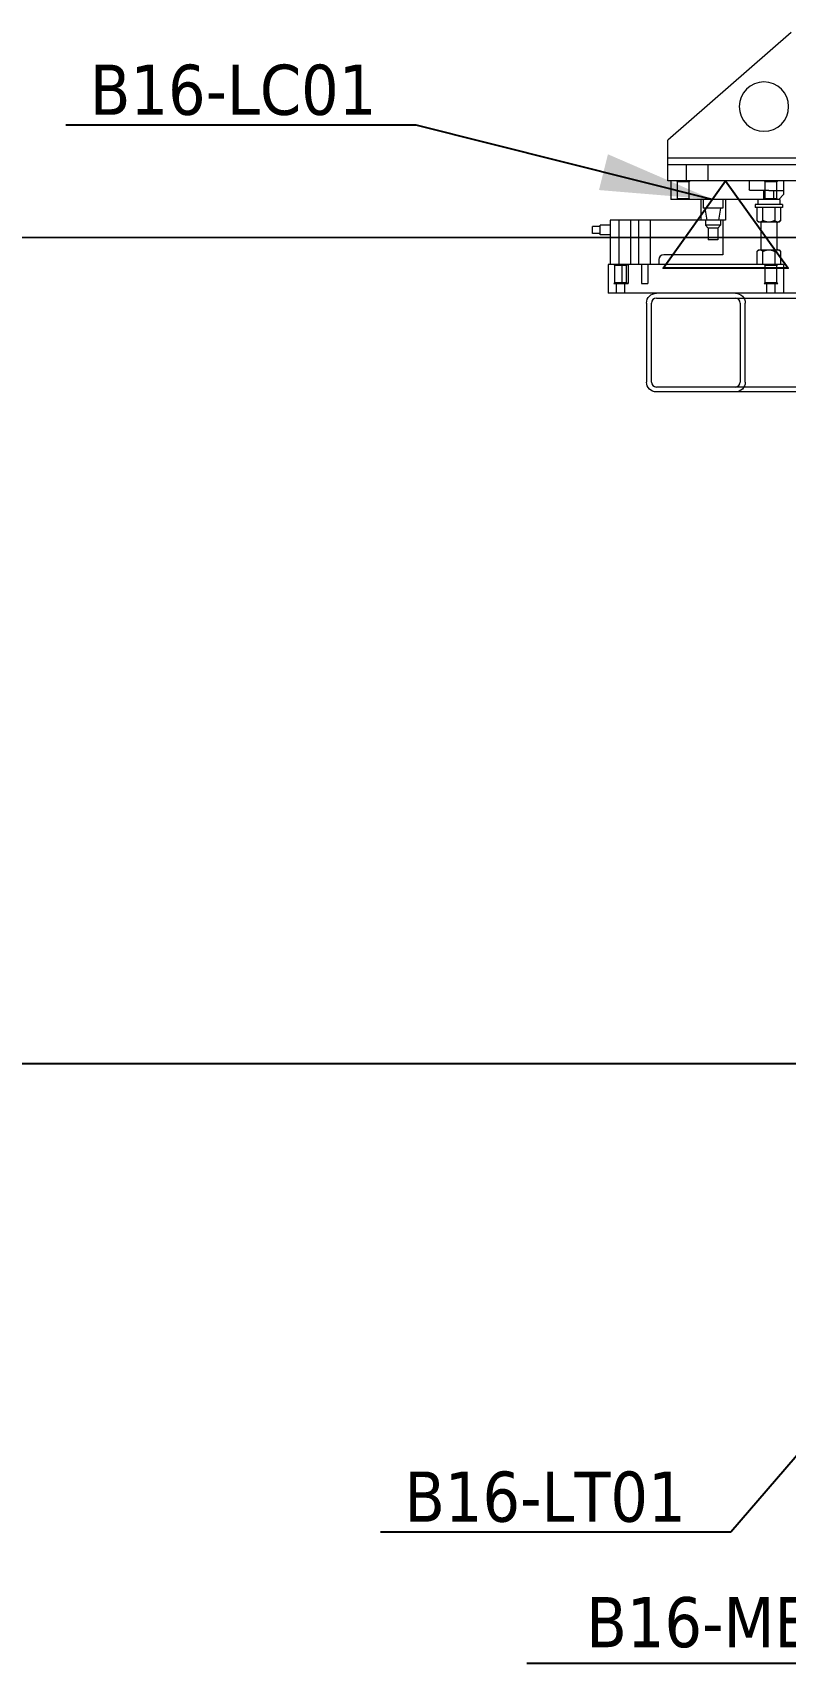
# Model space of a CAD drawing. Header units: millimetres. Extents: x -6314 to 11113, y -129 to 3675.
# Drawn here: x 6493.9 to 6661.8, y 1306.1 to 1669.5 of the extents above; entities that cross this region are included whole.
import ezdxf

# ---------------------------------------------------------------- set-up
doc = ezdxf.new("R2010")
doc.units = ezdxf.units.MM
doc.layers.add('Equipment', color=123, linetype='Continuous')
doc.layers.add('HW LINE', color=1, linetype='Continuous')
doc.dimstyles.new('ISO-25', dxfattribs={"dimtxt": 2.5, "dimasz": 2.5, "dimexe": 1.25, "dimexo": 0.625, "dimtad": 1, "dimtxsty": 'Standard', "dimcen": 2.5, "dimadec": 0, "dimazin": 0, "dimtfac": 1, "dimtmove": 0, "dimatfit": 3, "dimfxl": 1, "dimarcsym": 0})

# ---------------------------------------------------------------- blocks, each defined once
blk = doc.blocks.new('A$C22f65225')
at = {"layer": 'Equipment', "linetype": 'Continuous', "lineweight": 0, "extrusion": (0, 1, 0)}
for p, q in [((-108.2, 203), (-133.2, 181.2)), ((-133.2, 173), (-133.2, 181.2)), ((-133.2, 177.61), (-104.61, 177.61)), ((-104.61, 176.2), (-133.2, 176.2)), ((-129.4, 173), (-129.4, 176.2)), ((-125, 173), (-125, 176.2)), ((-104.61, 173), (-133.2, 173)), ((-132.58, 173), (-132.58, 169.2)), ((-131.22, 172.8), (-131.42, 173)), ((-130.04, 172.8), (-131.22, 172.8)), ((-131.22, 169.4), (-131.22, 172.8)), ((-128.86, 172.8), (-130.04, 172.8)), ((-128.86, 172.8), (-128.66, 173)), ((-128.86, 169.4), (-128.86, 172.8)), ((-116.72, 173), (-116.72, 171.2)), ((-113.44, 172.8), (-113.64, 173)), ((-112.26, 172.8), (-113.44, 172.8)), ((-113.44, 169.4), (-113.44, 172.8)), ((-111.08, 172.8), (-112.26, 172.8)), ((-111.08, 172.8), (-110.88, 173)), ((-111.08, 169.4), (-111.08, 172.8)), ((-109.72, 173), (-109.72, 170.2)), ((-110.72, 169.2), (-132.58, 169.2)), ((-131.22, 169.4), (-131.42, 169.2)), ((-131.22, 169.4), (-128.86, 169.4)), ((-128.86, 169.4), (-128.66, 169.2)), ((-126.52, 169.2), (-126.52, 165)), ((-126.02, 169.2), (-126.02, 167.4)), ((-122.02, 169.2), (-122.02, 167.4)), ((-121.52, 169.2), (-121.52, 165)), ((-112.72, 171), (-116.52, 171)), ((-114.92, 169.2), (-114.92, 168.2)), ((-113.73, 169.2), (-113.73, 171)), ((-113.44, 169.4), (-113.64, 169.2)), ((-113.44, 169.4), (-111.08, 169.4)), ((-112.72, 171), (-109.72, 171)), ((-111.71, 169.2), (-111.71, 171)), ((-111.08, 169.4), (-110.88, 169.2)), ((-110.72, 169.2), (-109.72, 170.2)), ((-110.52, 169.2), (-110.72, 169.2)), ((-110.52, 169.2), (-110.52, 168.2)), ((-125.76, 167.4), (-126.02, 167.4)), ((-122.02, 167.4), (-125.76, 167.4)), ((-125.22, 165), (-125.62, 167.4)), ((-122.82, 165), (-122.42, 167.4)), ((-109.92, 168.2), (-115.52, 168.2)), ((-115.52, 168.2), (-115.52, 167.6)), ((-109.92, 167.6), (-115.52, 167.6)), ((-115.12, 167.6), (-115.12, 164.92)), ((-113.92, 164.92), (-113.92, 167.6)), ((-111.52, 167.6), (-111.52, 164.92)), ((-110.32, 167.6), (-110.32, 164.92)), ((-109.92, 168.2), (-109.92, 167.6)), ((-148.48, 162.3), (-148.48, 163.7)), ((-146.88, 163.7), (-148.48, 163.7)), ((-146.88, 162.3), (-148.48, 162.3)), ((-146.88, 162), (-146.88, 164)), ((-144.88, 164), (-146.88, 164)), ((-144.88, 162), (-146.88, 162)), ((-122.02, 165), (-144.88, 165)), ((-144.88, 165), (-144.88, 156)), ((-143.08, 156), (-143.08, 165)), ((-140.68, 156), (-140.68, 165)), ((-139.08, 156), (-139.08, 165)), ((-136.68, 156), (-136.68, 165)), ((-125.52, 165), (-125.52, 164)), ((-122.52, 164), (-125.52, 164)), ((-125.02, 163.4), (-125.52, 164)), ((-123.02, 163.4), (-125.02, 163.4)), ((-125.02, 163.4), (-125.02, 161)), ((-123.02, 163.4), (-122.52, 164)), ((-123.02, 163.4), (-123.02, 161)), ((-122.52, 165), (-122.52, 164)), ((-122.02, 165), (-122.02, 158)), ((-121.52, 165), (-122.02, 165)), ((-114.8, 164.6), (-115.12, 164.92)), ((-114.53, 164.6), (-114.8, 164.6)), ((-114.53, 164.6), (-114.51, 164.6)), ((-112.73, 164.6), (-114.51, 164.6)), ((-114.32, 164.6), (-114.32, 159)), ((-112.73, 164.6), (-112.71, 164.6)), ((-110.93, 164.6), (-112.71, 164.6)), ((-111.12, 164.6), (-111.12, 159)), ((-110.93, 164.6), (-110.91, 164.6)), ((-110.64, 164.6), (-110.91, 164.6)), ((-110.64, 164.6), (-110.32, 164.92)), ((-123.02, 161), (-125.02, 161)), ((-114.8, 159), (-115.12, 158.68)), ((-115.12, 158.68), (-115.12, 156)), ((-114.8, 159), (-114.53, 159)), ((-114.51, 159), (-114.53, 159)), ((-114.51, 159), (-112.73, 159)), ((-113.92, 156), (-113.92, 158.68)), ((-112.71, 159), (-112.73, 159)), ((-112.71, 159), (-110.93, 159)), ((-111.52, 158.68), (-111.52, 156)), ((-110.91, 159), (-110.93, 159)), ((-110.91, 159), (-110.64, 159)), ((-110.64, 159), (-110.32, 158.68)), ((-110.32, 158.68), (-110.32, 156)), ((-145.28, 156), (-145.28, 150.2)), ((-109.72, 156), (-145.28, 156)), ((-143.92, 155.8), (-144.12, 156)), ((-142.74, 155.8), (-143.92, 155.8)), ((-143.92, 152.4), (-143.92, 155.8)), ((-141.56, 155.8), (-142.74, 155.8)), ((-142.54, 156), (-142.54, 152.2)), ((-141.56, 155.8), (-141.36, 156)), ((-141.56, 152.4), (-141.56, 155.8)), ((-141.22, 156), (-141.22, 152.2)), ((-138.54, 156), (-138.54, 152.2)), ((-137.22, 156), (-137.22, 152.2)), ((-135.02, 157), (-135.02, 156)), ((-122.02, 158), (-134.02, 158)), ((-113.44, 155.8), (-113.64, 156)), ((-112.26, 155.8), (-113.44, 155.8)), ((-113.44, 152.4), (-113.44, 155.8)), ((-111.08, 155.8), (-112.26, 155.8)), ((-111.08, 155.8), (-110.88, 156)), ((-111.08, 152.4), (-111.08, 155.8)), ((-109.72, 156), (-109.72, 150.2)), ((-143.92, 152.4), (-144.12, 152.2)), ((-144.12, 152.2), (-141.36, 152.2)), ((-143.92, 152.4), (-141.56, 152.4)), ((-143.58, 150.2), (-143.58, 152.2)), ((-141.9, 150.2), (-141.9, 152.2)), ((-141.56, 152.4), (-141.36, 152.2)), ((-141.36, 152.2), (-141.22, 152.2)), ((-138.54, 152.2), (-137.22, 152.2)), ((-113.44, 152.4), (-113.64, 152.2)), ((-113.64, 152.2), (-110.88, 152.2)), ((-113.44, 152.4), (-111.08, 152.4)), ((-113.1, 150.2), (-113.1, 152.2)), ((-111.42, 150.2), (-111.42, 152.2)), ((-111.08, 152.4), (-110.88, 152.2)), ((-135.5, 150.2), (-145.28, 150.2)), ((135.5, 150.2), (-135.5, 150.2)), ((-135.5, 149.2), (135.5, 149.2)), ((-137.5, 148.2), (-137.5, 132.2)), ((-136.5, 132.2), (-136.5, 148.2)), ((-118.5, 148.2), (-118.5, 132.2)), ((-117.5, 132.2), (-117.5, 148.2)), ((135.5, 131.2), (-135.5, 131.2)), ((135.5, 130.2), (-135.5, 130.2))]:
    blk.add_line(p, q, dxfattribs=at)
at = {"layer": 'Equipment', "linetype": 'Continuous', "lineweight": 0, "extrusion": (0, 0, -1)}
blk.add_circle((113.7, 188), 5, dxfattribs=at)
for centre, radius, start, end in [((116.52, 171.2), 0.2, 270, 0), ((135.5, 148.2), 2, 0, 90), ((119.5, 148.2), 2, 90, 180), ((135.5, 132.2), 2, 270, 0), ((119.5, 132.2), 2, 180, 270)]:
    blk.add_arc(centre, radius, start, end, dxfattribs=at)
at = {"layer": 'Equipment', "linetype": 'Continuous', "lineweight": 0}
for centre, start, end in [((-134.02, 157), 90, 180), ((-135.5, 148.2), 90, 180), ((-119.5, 148.2), 0, 90), ((-135.5, 132.2), 180, 270), ((-119.5, 132.2), 270, 0)]:
    blk.add_arc(centre, 1, start, end, dxfattribs=at)
for points in [[(-114.53, 164.6), (-114.8, 164.6), (-115.12, 164.92)], [(-113.92, 164.92), (-114.24, 164.6), (-114.51, 164.6)], [(-112.73, 164.6), (-113.28, 164.6), (-113.92, 164.92)], [(-111.52, 164.92), (-112.16, 164.6), (-112.71, 164.6)], [(-110.93, 164.6), (-111.2, 164.6), (-111.52, 164.92)], [(-110.32, 164.92), (-110.64, 164.6), (-110.91, 164.6)], [(-115.12, 158.68), (-114.8, 159), (-114.53, 159)], [(-114.51, 159), (-114.24, 159), (-113.92, 158.68)], [(-113.92, 158.68), (-113.28, 159), (-112.73, 159)], [(-112.71, 159), (-112.16, 159), (-111.52, 158.68)], [(-111.52, 158.68), (-111.2, 159), (-110.93, 159)], [(-110.91, 159), (-110.64, 159), (-110.32, 158.68)]]:
    blk.add_rational_spline(points, [1, 1.0371075068, 1], degree=2, dxfattribs=at)

msp = doc.modelspace()

# ---------------------------------------------------------------- linework, layer by layer
msp.add_lwpolyline([(6648.44, 1636.53), (6648.44, 1636.53), (6662.36, 1617.03), (6634.53, 1617.03)], close=True)
at = {"layer": 'HW LINE'}
msp.add_line((6762.26, 1623.77), (6486.54, 1623.86), dxfattribs=at)
msp.add_lwpolyline([(6486.54, 1439.81), (6438.91, 1439.81), (6667.67, 1439.81), (6757.17, 1439.81)], dxfattribs=at)

# ---------------------------------------------------------------- block references
at = {"xscale": 1.1, "yscale": 1.1, "zscale": 1.1}
msp.add_blockref('A$C22f65225', (6782.06, 1446.23), dxfattribs=at)

# ---------------------------------------------------------------- texts
at = {"char_height": 11.1664, "width": 777.1843}
for s, insert, attachment_point in [('{\\fTahoma|b0|i0|c0|p34;B16-LC01}', (6506.72, 1662.38), 1), ('{\\fTahoma|b0|i0|c0|p34;B16-LT01}', (6576.83, 1348.86), 1), ('{\\fTahoma|b0|i0|c0|p34;B16-MBV01}', (6694.12, 1320.89), 3)]:
    msp.add_mtext(s, dxfattribs=dict(at, insert=insert, attachment_point=attachment_point))

# ---------------------------------------------------------------- leaders
at = {"linetype": 'Continuous', "lineweight": -3}
for points in [[(6645.46, 1632.35), (6579.48, 1648.88), (6501.36, 1648.88)], [(6719.58, 1416.57), (6649.58, 1335.36), (6571.47, 1335.36)], [(6773.24, 1350.26), (6697.84, 1306.11), (6604.13, 1306.11)]]:
    msp.add_leader(points, dimstyle='ISO-25', override={"dimscale": 10, "dimtad": 0}, dxfattribs=at)

doc.saveas('drawing.dxf')
